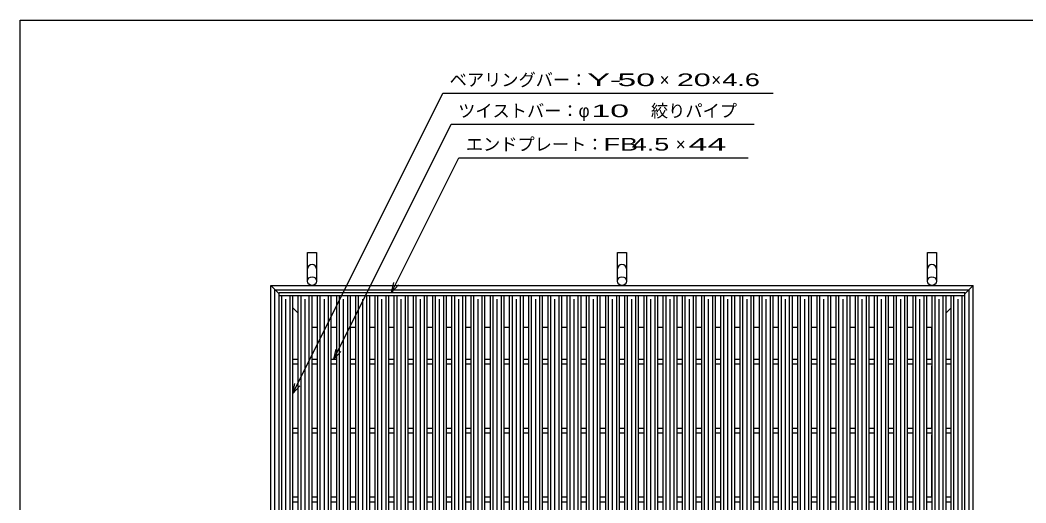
# Model space of a CAD drawing. Units: millimetres, scale not verified. Extents: x -1820 to 1736, y -1282 to 1048.
# Drawn here: x -1724 to -264, y 348 to 1048 of the extents above; entities that cross this region are included whole.
import ezdxf
from ezdxf.enums import TextEntityAlignment as Align

# ---------------------------------------------------------------- set-up
doc = ezdxf.new("R2010")
doc.units = ezdxf.units.MM
doc.header["$LTSCALE"] = 10
for name, color, linetype, lineweight in [('0_2', 150, 'Continuous', 25), ('16', 3, 'Continuous', 25), ('19', 6, 'Continuous', 25), ('22', 2, 'Continuous', 25)]:
    doc.layers.add(name, color=color, linetype=linetype, lineweight=lineweight)
doc.styles.add('ベクトル', font='')
doc.styles.get('ベクトル').set_extended_font_data('ベクトル')

msp = doc.modelspace()

# ---------------------------------------------------------------- linework, layer by layer
at = {"layer": '0_2'}
for p, q in [((-1724, -1151.5), (-1724, 1048.5)), ((-1724, 1048.5), (1736, 1048.5))]:
    msp.add_line(p, q, dxfattribs=at)
at = {"layer": '16'}
for p, q in [((-1348, 653.5), (-352, 653.5)), ((-1348, 649), (-1348, 653.5)), ((-1348, 649), (-352, 649)), ((-1348, -342), (-1348, 649)), ((-1348, 649), (-1328, 649)), ((-1344, -342), (-1344, 649)), ((-1338, -337), (-1338, 644)), ((-1332, -342), (-1332, 649)), ((-1328, -342), (-1328, 649)), ((-1320.1, -342), (-1320.1, 649)), ((-1320.1, 649), (-1300.1, 649)), ((-1316.1, -342), (-1316.1, 649)), ((-1310.1, -337), (-1310.1, 644)), ((-1304.1, -342), (-1304.1, 649)), ((-1300.1, -342), (-1300.1, 649)), ((-1292.2, -342), (-1292.2, 649)), ((-1292.2, 649), (-1272.2, 649)), ((-1288.2, -342), (-1288.2, 649)), ((-1282.2, -337), (-1282.2, 644)), ((-1276.2, -342), (-1276.2, 649)), ((-1272.2, -342), (-1272.2, 649)), ((-1264.3, -342), (-1264.3, 649)), ((-1264.3, 649), (-1244.3, 649)), ((-1260.3, -342), (-1260.3, 649)), ((-1254.3, -337), (-1254.3, 644)), ((-1248.3, -342), (-1248.3, 649)), ((-1244.3, -342), (-1244.3, 649)), ((-1236.4, -342), (-1236.4, 649)), ((-1236.4, 649), (-1216.4, 649)), ((-1232.4, -342), (-1232.4, 649)), ((-1226.4, -337), (-1226.4, 644)), ((-1220.4, -342), (-1220.4, 649)), ((-1216.4, -342), (-1216.4, 649)), ((-1208.5, -342), (-1208.5, 649)), ((-1208.5, 649), (-1188.5, 649)), ((-1204.5, -342), (-1204.5, 649)), ((-1198.5, -337), (-1198.5, 644)), ((-1192.5, -342), (-1192.5, 649)), ((-1188.5, -342), (-1188.5, 649)), ((-1180.6, -342), (-1180.6, 649)), ((-1180.6, 649), (-1160.6, 649)), ((-1176.6, -342), (-1176.6, 649)), ((-1170.6, -337), (-1170.6, 644)), ((-1164.6, -342), (-1164.6, 649)), ((-1160.6, -342), (-1160.6, 649)), ((-1152.7, -342), (-1152.7, 649)), ((-1152.7, 649), (-1132.7, 649)), ((-1148.7, -342), (-1148.7, 649)), ((-1142.7, -337), (-1142.7, 644)), ((-1136.7, -342), (-1136.7, 649)), ((-1132.7, -342), (-1132.7, 649)), ((-1124.8, -342), (-1124.8, 649)), ((-1124.8, 649), (-1104.8, 649)), ((-1120.8, -342), (-1120.8, 649)), ((-1114.8, -337), (-1114.8, 644)), ((-1108.8, -342), (-1108.8, 649)), ((-1104.8, -342), (-1104.8, 649)), ((-1096.9, -342), (-1096.9, 649)), ((-1096.9, 649), (-1076.9, 649)), ((-1092.9, -342), (-1092.9, 649)), ((-1086.9, -337), (-1086.9, 644)), ((-1080.9, -342), (-1080.9, 649)), ((-1076.9, -342), (-1076.9, 649)), ((-1069, -342), (-1069, 649)), ((-1069, 649), (-1049, 649)), ((-1065, -342), (-1065, 649)), ((-1059, -337), (-1059, 644)), ((-1053, -342), (-1053, 649)), ((-1049, -342), (-1049, 649)), ((-1041.1, -342), (-1041.1, 649)), ((-1041.1, 649), (-1021.1, 649)), ((-1037.1, -342), (-1037.1, 649)), ((-1031.1, -337), (-1031.1, 644)), ((-1025.1, -342), (-1025.1, 649)), ((-1021.1, -342), (-1021.1, 649)), ((-1013.2, -342), (-1013.2, 649)), ((-1013.2, 649), (-993.2, 649)), ((-1009.2, -342), (-1009.2, 649)), ((-1003.2, -337), (-1003.2, 644)), ((-997.2, -342), (-997.2, 649)), ((-993.2, -342), (-993.2, 649)), ((-985.3, -342), (-985.3, 649)), ((-985.3, 649), (-965.3, 649)), ((-981.3, -342), (-981.3, 649)), ((-975.3, -337), (-975.3, 644)), ((-969.3, -342), (-969.3, 649)), ((-965.3, -342), (-965.3, 649)), ((-957.4, -342), (-957.4, 649)), ((-957.4, 649), (-937.4, 649)), ((-953.4, -342), (-953.4, 649)), ((-947.4, -337), (-947.4, 644)), ((-941.4, -342), (-941.4, 649)), ((-937.4, -342), (-937.4, 649)), ((-929.5, -342), (-929.5, 649)), ((-929.5, 649), (-909.5, 649)), ((-925.5, -342), (-925.5, 649)), ((-919.5, -337), (-919.5, 644)), ((-913.5, -342), (-913.5, 649)), ((-909.5, -342), (-909.5, 649)), ((-901.6, -342), (-901.6, 649)), ((-901.6, 649), (-881.6, 649)), ((-897.6, -342), (-897.6, 649)), ((-891.6, -337), (-891.6, 644)), ((-885.6, -342), (-885.6, 649)), ((-881.6, -342), (-881.6, 649)), ((-873.7, -342), (-873.7, 649)), ((-873.7, 649), (-853.7, 649)), ((-869.7, -342), (-869.7, 649)), ((-863.7, -337), (-863.7, 644)), ((-857.7, -342), (-857.7, 649)), ((-853.7, -342), (-853.7, 649)), ((-845.8, -342), (-845.8, 649)), ((-845.8, 649), (-825.8, 649)), ((-841.8, -342), (-841.8, 649)), ((-835.8, -337), (-835.8, 644)), ((-829.8, -342), (-829.8, 649)), ((-825.8, -342), (-825.8, 649)), ((-817.9, -342), (-817.9, 649)), ((-817.9, 649), (-797.9, 649)), ((-813.9, -342), (-813.9, 649)), ((-807.9, -337), (-807.9, 644)), ((-801.9, -342), (-801.9, 649)), ((-797.9, -342), (-797.9, 649)), ((-790, -342), (-790, 649)), ((-790, 649), (-770, 649)), ((-786, -342), (-786, 649)), ((-780, -337), (-780, 644)), ((-774, -342), (-774, 649)), ((-770, -342), (-770, 649)), ((-762.1, -342), (-762.1, 649)), ((-762.1, 649), (-742.1, 649)), ((-758.1, -342), (-758.1, 649)), ((-752.1, -337), (-752.1, 644)), ((-746.1, -342), (-746.1, 649)), ((-742.1, -342), (-742.1, 649)), ((-734.2, -342), (-734.2, 649)), ((-734.2, 649), (-714.2, 649)), ((-730.2, -342), (-730.2, 649)), ((-724.2, -337), (-724.2, 644)), ((-718.2, -342), (-718.2, 649)), ((-714.2, -342), (-714.2, 649)), ((-706.3, -342), (-706.3, 649)), ((-706.3, 649), (-686.3, 649)), ((-702.3, -342), (-702.3, 649)), ((-696.3, -337), (-696.3, 644)), ((-690.3, -342), (-690.3, 649)), ((-686.3, -342), (-686.3, 649)), ((-678.4, -342), (-678.4, 649)), ((-678.4, 649), (-658.4, 649)), ((-674.4, -342), (-674.4, 649)), ((-668.4, -337), (-668.4, 644)), ((-662.4, -342), (-662.4, 649)), ((-658.4, -342), (-658.4, 649)), ((-650.5, -342), (-650.5, 649)), ((-650.5, 649), (-630.5, 649)), ((-646.5, -342), (-646.5, 649)), ((-640.5, -337), (-640.5, 644)), ((-634.5, -342), (-634.5, 649)), ((-630.5, -342), (-630.5, 649)), ((-622.6, -342), (-622.6, 649)), ((-622.6, 649), (-602.6, 649)), ((-618.6, -342), (-618.6, 649)), ((-612.6, -337), (-612.6, 644)), ((-606.6, -342), (-606.6, 649)), ((-602.6, -342), (-602.6, 649)), ((-594.7, -342), (-594.7, 649)), ((-594.7, 649), (-574.7, 649)), ((-590.7, -342), (-590.7, 649)), ((-584.7, -337), (-584.7, 644)), ((-578.7, -342), (-578.7, 649)), ((-574.7, -342), (-574.7, 649)), ((-566.8, -342), (-566.8, 649)), ((-566.8, 649), (-546.8, 649)), ((-562.8, -342), (-562.8, 649)), ((-556.8, -337), (-556.8, 644)), ((-550.8, -342), (-550.8, 649)), ((-546.8, -342), (-546.8, 649)), ((-538.9, -342), (-538.9, 649)), ((-538.9, 649), (-518.9, 649)), ((-534.9, -342), (-534.9, 649)), ((-528.9, -337), (-528.9, 644)), ((-522.9, -342), (-522.9, 649)), ((-518.9, -342), (-518.9, 649)), ((-511, -342), (-511, 649)), ((-511, 649), (-491, 649)), ((-507, -342), (-507, 649)), ((-501, -337), (-501, 644)), ((-495, -342), (-495, 649)), ((-491, -342), (-491, 649)), ((-483.1, -342), (-483.1, 649)), ((-483.1, 649), (-463.1, 649)), ((-479.1, -342), (-479.1, 649)), ((-473.1, -337), (-473.1, 644)), ((-467.1, -342), (-467.1, 649)), ((-463.1, -342), (-463.1, 649)), ((-455.2, -342), (-455.2, 649)), ((-455.2, 649), (-435.2, 649)), ((-451.2, -342), (-451.2, 649)), ((-445.2, -337), (-445.2, 644)), ((-439.2, -342), (-439.2, 649)), ((-435.2, -342), (-435.2, 649)), ((-427.3, -342), (-427.3, 649)), ((-427.3, 649), (-407.3, 649)), ((-423.3, -342), (-423.3, 649)), ((-417.3, -337), (-417.3, 644)), ((-411.3, -342), (-411.3, 649)), ((-407.3, -342), (-407.3, 649)), ((-399.4, -342), (-399.4, 649)), ((-399.4, 649), (-379.4, 649)), ((-395.4, -342), (-395.4, 649)), ((-389.4, -337), (-389.4, 644)), ((-383.4, -342), (-383.4, 649)), ((-379.4, -342), (-379.4, 649)), ((-372, -342), (-372, 649)), ((-372, 649), (-352, 649)), ((-368, -342), (-368, 649)), ((-362, -337), (-362, 644)), ((-356, -342), (-356, 649)), ((-352, 649), (-352, 653.5)), ((-352, -342), (-352, 649)), ((-1328, 557), (-1320.1, 557)), ((-1300.1, 557), (-1292.2, 557)), ((-1272.2, 557), (-1264.3, 557)), ((-1244.3, 557), (-1236.4, 557)), ((-1216.4, 557), (-1208.5, 557)), ((-1188.5, 557), (-1180.6, 557)), ((-1160.6, 557), (-1152.7, 557)), ((-1132.7, 557), (-1124.8, 557)), ((-1104.8, 557), (-1096.9, 557)), ((-1076.9, 557), (-1069, 557)), ((-1049, 557), (-1041.1, 557)), ((-1021.1, 557), (-1013.2, 557)), ((-993.2, 557), (-985.3, 557)), ((-965.3, 557), (-957.4, 557)), ((-937.4, 557), (-929.5, 557)), ((-909.5, 557), (-901.6, 557)), ((-881.6, 557), (-873.7, 557)), ((-853.7, 557), (-845.8, 557)), ((-825.8, 557), (-817.9, 557)), ((-797.9, 557), (-790, 557)), ((-770, 557), (-762.1, 557)), ((-742.1, 557), (-734.2, 557)), ((-714.2, 557), (-706.3, 557)), ((-686.3, 557), (-678.4, 557)), ((-658.4, 557), (-650.5, 557)), ((-630.5, 557), (-622.6, 557)), ((-602.6, 557), (-594.7, 557)), ((-574.7, 557), (-566.8, 557)), ((-546.8, 557), (-538.9, 557)), ((-518.9, 557), (-511, 557)), ((-491, 557), (-483.1, 557)), ((-463.1, 557), (-455.2, 557)), ((-435.2, 557), (-427.3, 557)), ((-407.3, 557), (-399.4, 557)), ((-379.4, 557), (-371.5, 557)), ((-1328, 550), (-1320.1, 550)), ((-1300.1, 550), (-1292.2, 550)), ((-1272.2, 550), (-1264.3, 550)), ((-1244.3, 550), (-1236.4, 550)), ((-1216.4, 550), (-1208.5, 550)), ((-1188.5, 550), (-1180.6, 550)), ((-1160.6, 550), (-1152.7, 550)), ((-1132.7, 550), (-1124.8, 550)), ((-1104.8, 550), (-1096.9, 550)), ((-1076.9, 550), (-1069, 550)), ((-1049, 550), (-1041.1, 550)), ((-1021.1, 550), (-1013.2, 550)), ((-993.2, 550), (-985.3, 550)), ((-965.3, 550), (-957.4, 550)), ((-937.4, 550), (-929.5, 550)), ((-909.5, 550), (-901.6, 550)), ((-881.6, 550), (-873.7, 550)), ((-853.7, 550), (-845.8, 550)), ((-825.8, 550), (-817.9, 550)), ((-797.9, 550), (-790, 550)), ((-770, 550), (-762.1, 550)), ((-742.1, 550), (-734.2, 550)), ((-714.2, 550), (-706.3, 550)), ((-686.3, 550), (-678.4, 550)), ((-658.4, 550), (-650.5, 550)), ((-630.5, 550), (-622.6, 550)), ((-602.6, 550), (-594.7, 550)), ((-574.7, 550), (-566.8, 550)), ((-546.8, 550), (-538.9, 550)), ((-518.9, 550), (-511, 550)), ((-491, 550), (-483.1, 550)), ((-463.1, 550), (-455.2, 550)), ((-435.2, 550), (-427.3, 550)), ((-407.3, 550), (-399.4, 550)), ((-379.4, 550), (-371.5, 550)), ((-1328, 457), (-1320.1, 457)), ((-1300.1, 457), (-1292.2, 457)), ((-1272.2, 457), (-1264.3, 457)), ((-1244.3, 457), (-1236.4, 457)), ((-1216.4, 457), (-1208.5, 457)), ((-1188.5, 457), (-1180.6, 457)), ((-1160.6, 457), (-1152.7, 457)), ((-1132.7, 457), (-1124.8, 457)), ((-1104.8, 457), (-1096.9, 457)), ((-1076.9, 457), (-1069, 457)), ((-1049, 457), (-1041.1, 457)), ((-1021.1, 457), (-1013.2, 457)), ((-993.2, 457), (-985.3, 457)), ((-965.3, 457), (-957.4, 457)), ((-937.4, 457), (-929.5, 457)), ((-909.5, 457), (-901.6, 457)), ((-881.6, 457), (-873.7, 457)), ((-853.7, 457), (-845.8, 457)), ((-825.8, 457), (-817.9, 457)), ((-797.9, 457), (-790, 457)), ((-770, 457), (-762.1, 457)), ((-742.1, 457), (-734.2, 457)), ((-714.2, 457), (-706.3, 457)), ((-686.3, 457), (-678.4, 457)), ((-658.4, 457), (-650.5, 457)), ((-630.5, 457), (-622.6, 457)), ((-602.6, 457), (-594.7, 457)), ((-574.7, 457), (-566.8, 457)), ((-546.8, 457), (-538.9, 457)), ((-518.9, 457), (-511, 457)), ((-491, 457), (-483.1, 457)), ((-463.1, 457), (-455.2, 457)), ((-435.2, 457), (-427.3, 457)), ((-407.3, 457), (-399.4, 457)), ((-379.4, 457), (-371.5, 457)), ((-1328, 450), (-1320.1, 450)), ((-1300.1, 450), (-1292.2, 450)), ((-1272.2, 450), (-1264.3, 450)), ((-1244.3, 450), (-1236.4, 450)), ((-1216.4, 450), (-1208.5, 450)), ((-1188.5, 450), (-1180.6, 450)), ((-1160.6, 450), (-1152.7, 450)), ((-1132.7, 450), (-1124.8, 450)), ((-1104.8, 450), (-1096.9, 450)), ((-1076.9, 450), (-1069, 450)), ((-1049, 450), (-1041.1, 450)), ((-1021.1, 450), (-1013.2, 450)), ((-993.2, 450), (-985.3, 450)), ((-965.3, 450), (-957.4, 450)), ((-937.4, 450), (-929.5, 450)), ((-909.5, 450), (-901.6, 450)), ((-881.6, 450), (-873.7, 450)), ((-853.7, 450), (-845.8, 450)), ((-825.8, 450), (-817.9, 450)), ((-797.9, 450), (-790, 450)), ((-770, 450), (-762.1, 450)), ((-742.1, 450), (-734.2, 450)), ((-714.2, 450), (-706.3, 450)), ((-686.3, 450), (-678.4, 450)), ((-658.4, 450), (-650.5, 450)), ((-630.5, 450), (-622.6, 450)), ((-602.6, 450), (-594.7, 450)), ((-574.7, 450), (-566.8, 450)), ((-546.8, 450), (-538.9, 450)), ((-518.9, 450), (-511, 450)), ((-491, 450), (-483.1, 450)), ((-463.1, 450), (-455.2, 450)), ((-435.2, 450), (-427.3, 450)), ((-407.3, 450), (-399.4, 450)), ((-379.4, 450), (-371.5, 450)), ((-1328, 357), (-1320.1, 357)), ((-1300.1, 357), (-1292.2, 357)), ((-1272.2, 357), (-1264.3, 357)), ((-1244.3, 357), (-1236.4, 357)), ((-1216.4, 357), (-1208.5, 357)), ((-1188.5, 357), (-1180.6, 357)), ((-1160.6, 357), (-1152.7, 357)), ((-1132.7, 357), (-1124.8, 357)), ((-1104.8, 357), (-1096.9, 357)), ((-1076.9, 357), (-1069, 357)), ((-1049, 357), (-1041.1, 357)), ((-1021.1, 357), (-1013.2, 357)), ((-993.2, 357), (-985.3, 357)), ((-965.3, 357), (-957.4, 357)), ((-937.4, 357), (-929.5, 357)), ((-909.5, 357), (-901.6, 357)), ((-881.6, 357), (-873.7, 357)), ((-853.7, 357), (-845.8, 357)), ((-825.8, 357), (-817.9, 357)), ((-797.9, 357), (-790, 357)), ((-770, 357), (-762.1, 357)), ((-742.1, 357), (-734.2, 357)), ((-714.2, 357), (-706.3, 357)), ((-686.3, 357), (-678.4, 357)), ((-658.4, 357), (-650.5, 357)), ((-630.5, 357), (-622.6, 357)), ((-602.6, 357), (-594.7, 357)), ((-574.7, 357), (-566.8, 357)), ((-546.8, 357), (-538.9, 357)), ((-518.9, 357), (-511, 357)), ((-491, 357), (-483.1, 357)), ((-463.1, 357), (-455.2, 357)), ((-435.2, 357), (-427.3, 357)), ((-407.3, 357), (-399.4, 357)), ((-379.4, 357), (-371.5, 357)), ((-1328, 350), (-1320.1, 350)), ((-1300.1, 350), (-1292.2, 350)), ((-1272.2, 350), (-1264.3, 350)), ((-1244.3, 350), (-1236.4, 350)), ((-1216.4, 350), (-1208.5, 350)), ((-1188.5, 350), (-1180.6, 350)), ((-1160.6, 350), (-1152.7, 350)), ((-1132.7, 350), (-1124.8, 350)), ((-1104.8, 350), (-1096.9, 350)), ((-1076.9, 350), (-1069, 350)), ((-1049, 350), (-1041.1, 350)), ((-1021.1, 350), (-1013.2, 350)), ((-993.2, 350), (-985.3, 350)), ((-965.3, 350), (-957.4, 350)), ((-937.4, 350), (-929.5, 350)), ((-909.5, 350), (-901.6, 350)), ((-881.6, 350), (-873.7, 350)), ((-853.7, 350), (-845.8, 350)), ((-825.8, 350), (-817.9, 350)), ((-797.9, 350), (-790, 350)), ((-770, 350), (-762.1, 350)), ((-742.1, 350), (-734.2, 350)), ((-714.2, 350), (-706.3, 350)), ((-686.3, 350), (-678.4, 350)), ((-658.4, 350), (-650.5, 350)), ((-630.5, 350), (-622.6, 350)), ((-602.6, 350), (-594.7, 350)), ((-574.7, 350), (-566.8, 350)), ((-546.8, 350), (-538.9, 350)), ((-518.9, 350), (-511, 350)), ((-491, 350), (-483.1, 350)), ((-463.1, 350), (-455.2, 350)), ((-435.2, 350), (-427.3, 350)), ((-407.3, 350), (-399.4, 350)), ((-379.4, 350), (-371.5, 350))]:
    msp.add_line(p, q, dxfattribs=at)
at = {"layer": '19'}
for p, q in [((-1306.5, 670), (-1306.5, 711.62)), ((-1306.5, 711.62), (-1293.5, 711.62)), ((-1293.5, 711.62), (-1293.5, 670)), ((-856.5, 670), (-856.5, 711.62)), ((-856.5, 711.62), (-843.5, 711.62)), ((-843.5, 711.62), (-843.5, 670)), ((-406.5, 670), (-406.5, 711.62)), ((-406.5, 711.62), (-393.5, 711.62)), ((-393.5, 711.62), (-393.5, 670)), ((-1360, 663.5), (-340, 663.5)), ((-1360, -356.5), (-1360, 663.5)), ((-1348, 651.5), (-1360, 663.5)), ((-1354, 657.5), (-346, 657.5)), ((-1354, -350.5), (-1354, 657.5)), ((-352, 651.5), (-340, 663.5)), ((-346, -350.5), (-346, 657.5)), ((-340, -356.5), (-340, 663.5)), ((-1320.1, 623.6), (-1328, 631.5)), ((-379.9, 623.6), (-372, 631.5)), ((-1300, 603.5), (-1300.1, 603.6)), ((-1300, 603.5), (-1292.2, 603.5)), ((-1272.2, 603.5), (-1264.3, 603.5)), ((-1244.3, 603.5), (-1236.4, 603.5)), ((-1216.4, 603.5), (-1208.5, 603.5)), ((-1188.5, 603.5), (-1180.6, 603.5)), ((-1160.6, 603.5), (-1152.7, 603.5)), ((-1132.7, 603.5), (-1124.8, 603.5)), ((-1104.8, 603.5), (-1096.9, 603.5)), ((-1076.9, 603.5), (-1069, 603.5)), ((-1049, 603.5), (-1041.1, 603.5)), ((-1021.1, 603.5), (-1013.2, 603.5)), ((-993.2, 603.5), (-985.3, 603.5)), ((-965.3, 603.5), (-957.4, 603.5)), ((-937.4, 603.5), (-929.5, 603.5)), ((-909.5, 603.5), (-901.6, 603.5)), ((-881.6, 603.5), (-873.7, 603.5)), ((-853.7, 603.5), (-845.8, 603.5)), ((-825.8, 603.5), (-817.9, 603.5)), ((-797.9, 603.5), (-790, 603.5)), ((-770, 603.5), (-762.1, 603.5)), ((-742.1, 603.5), (-734.2, 603.5)), ((-714.2, 603.5), (-706.3, 603.5)), ((-686.3, 603.5), (-678.4, 603.5)), ((-658.4, 603.5), (-650.5, 603.5)), ((-630.5, 603.5), (-622.6, 603.5)), ((-602.6, 603.5), (-594.7, 603.5)), ((-574.7, 603.5), (-566.8, 603.5)), ((-546.8, 603.5), (-538.9, 603.5)), ((-518.9, 603.5), (-511, 603.5)), ((-491, 603.5), (-483.1, 603.5)), ((-463.1, 603.5), (-455.2, 603.5)), ((-435.2, 603.5), (-427.3, 603.5)), ((-407.3, 603.5), (-400, 603.5)), ((-400, 603.5), (-399.9, 603.6)), ((-400, 557), (-400, 603.5)), ((-400, 457), (-400, 547)), ((-400, 357), (-400, 447))]:
    msp.add_line(p, q, dxfattribs=at)
for centre in [(-1300, 670), (-850, 670), (-400, 670)]:
    msp.add_circle(centre, 6.5, dxfattribs=at)
for centre in [(-1300, 687.84), (-850, 687.84), (-400, 687.84)]:
    msp.add_arc(centre, 6.5, 0, 180, dxfattribs=at)
at = {"layer": '22', "color": 4}
for p, q in [((-1328, 507), (-1110.25, 942.5)), ((-1110.25, 942.5), (-630.25, 942.5)), ((-1268.25, 557), (-1098, 897.5)), ((-1098, 897.5), (-658, 897.5)), ((-1184.55, 653.5), (-1086.8, 849)), ((-1086.8, 849), (-666.8, 849)), ((-1184.55, 653.5), (-1181.55, 668.1)), ((-1184.55, 653.5), (-1174.55, 664.5)), ((-1268.25, 557), (-1265.25, 571.6)), ((-1268.25, 557), (-1258.25, 568)), ((-1328, 507), (-1325, 521.6)), ((-1328, 507), (-1318, 518))]:
    msp.add_line(p, q, dxfattribs=at)

# ---------------------------------------------------------------- texts
at = {"layer": '22', "style": 'ベクトル'}
for s, p in [('ベアリングバー：', (-1100.25, 962)), ('×', (-795.25, 962)), ('×', (-720.25, 962)), ('ツイストバー：', (-1088, 917)), ('φ', (-913, 917)), ('絞りパイプ', (-808, 917)), ('エンドプレート：', (-1076.8, 868.5)), ('×', (-771.8, 868.5))]:
    msp.add_text(s, height=18.33, dxfattribs=at).set_placement(p, align=Align.MIDDLE_LEFT)
for s, width, p in [('Y-', 2, (-900.25, 962)), (' 50 ', 2, (-870.25, 962)), ('20', 1.8, (-770.25, 962)), (' 4.6 ', 1.6, (-715.25, 962)), (' 10 ', 2, (-908, 917)), ('FB', 1.6, (-876.8, 868.5)), (' 4.5 ', 1.6, (-846.8, 868.5)), (' 44 ', 2, (-766.8, 868.5))]:
    msp.add_text(s, height=18.33, dxfattribs=dict(at, width=width)).set_placement(p, align=Align.MIDDLE_LEFT)

doc.saveas('drawing.dxf')
